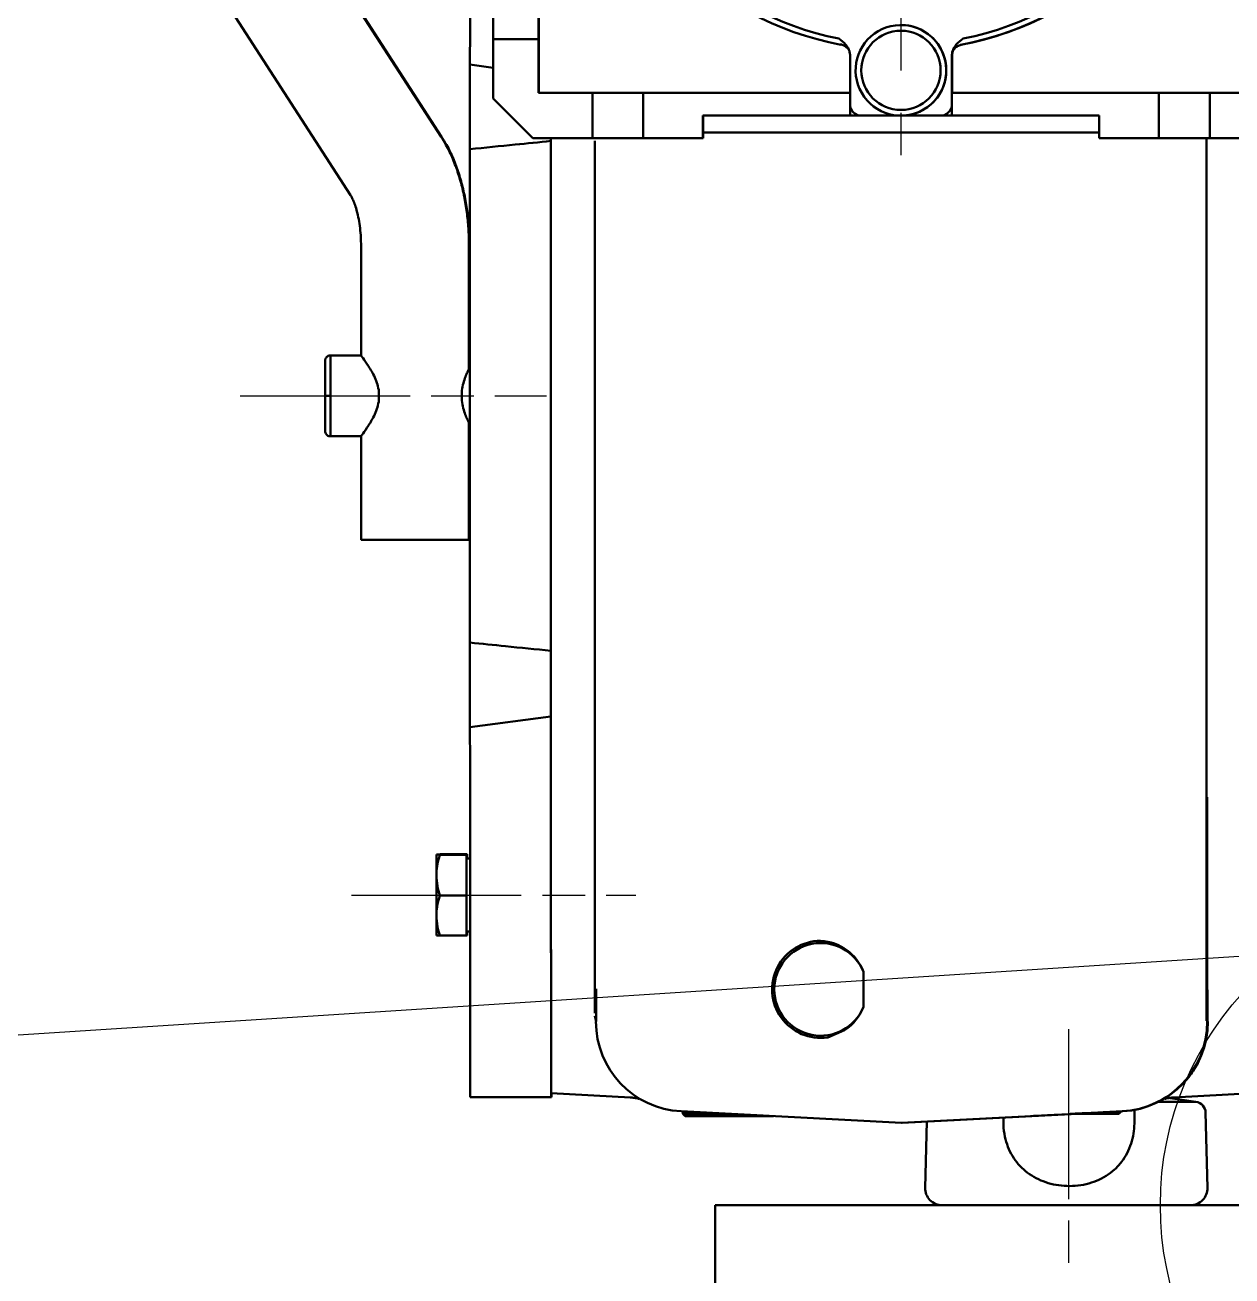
# Model space of a CAD drawing. Header units: millimetres. Extents: x 32504 to 36677, y 41990 to 42879.
# Drawn here: x 33106.45 to 33149.07, y 42715.13 to 42759.3 of the extents above; entities that cross this region are included whole.
import ezdxf

# ---------------------------------------------------------------- set-up
doc = ezdxf.new("R2010")
doc.units = ezdxf.units.MM
doc.linetypes.add('AM_ISO08W050', pattern=[18, 12, -1.5, 3, -1.5])
doc.linetypes.add('AM_ISO08W050x2', pattern=[9, 6, -0.75, 1.5, -0.75])
for name, color, linetype, lineweight in [('Duong_tam', 4, 'AM_ISO08W050', 25), ('Net_dam', 7, 'Continuous', 50), ('Net_manh', 3, 'Continuous', 25)]:
    doc.layers.add(name, color=color, linetype=linetype, lineweight=lineweight)

msp = doc.modelspace()

# ---------------------------------------------------------------- linework, layer by layer
at = {"layer": 'Duong_tam'}
msp.add_line((33137.3826, 42769.6997), (33137.3826, 42754.6994), dxfattribs=at)
at = {"layer": 'Duong_tam', "linetype": 'AM_ISO08W050x2'}
for p, q in [((33114.0456, 42746.205), (33124.8708, 42746.2041)), ((33117.9763, 42728.5712), (33128.0241, 42728.5711)), ((33143.2969, 42723.8442), (33143.2969, 42709.6297))]:
    msp.add_line(p, q, dxfattribs=at)
at = {"layer": 'Net_dam'}
for p, q in [((33121.146, 42755.3555), (33112.819, 42768.2425)), ((33121.1634, 42755.357), (33112.8207, 42768.2439)), ((33124.59, 42756.8997), (33124.59, 42767.8997)), ((33109.6189, 42766.1747), (33117.9459, 42753.2878)), ((33122.9849, 42756.6997), (33122.9849, 42758.7997)), ((33124.5849, 42758.7997), (33122.9849, 42758.7997)), ((33124.5849, 42758.7997), (33124.5849, 42756.8997)), ((33124.5858, 42758.7997), (33124.5849, 42758.7997)), ((33122.9849, 42757.7918), (33122.1642, 42757.9006)), ((33135.5839, 42758.2434), (33135.5839, 42756.4997)), ((33139.1839, 42756.4997), (33139.1839, 42758.2434)), ((33139.19, 42758.2749), (33139.19, 42756.8997)), ((33124.3849, 42755.2997), (33122.9849, 42756.6997)), ((33124.5849, 42756.8997), (33126.4849, 42756.8997)), ((33126.4849, 42755.2997), (33126.4849, 42756.8997)), ((33126.4849, 42756.8997), (33126.4858, 42756.8997)), ((33126.4858, 42755.2997), (33126.4858, 42756.8997)), ((33126.4858, 42756.8997), (33128.2849, 42756.8997)), ((33128.2849, 42756.8997), (33128.2849, 42755.2997)), ((33128.2849, 42756.8997), (33135.5839, 42756.8997)), ((33139.1849, 42756.0997), (33139.1849, 42756.8997)), ((33139.1849, 42756.8997), (33146.4849, 42756.8997)), ((33146.4849, 42755.2997), (33146.4849, 42756.8997)), ((33146.4849, 42756.8997), (33146.4858, 42756.8997)), ((33146.4858, 42755.2997), (33146.4858, 42756.8997)), ((33146.4858, 42756.8997), (33148.2849, 42756.8997)), ((33148.2849, 42756.8997), (33148.2849, 42755.2997)), ((33148.2849, 42756.8997), (33150.1849, 42756.8997)), ((33135.5844, 42756.4794), (33135.5844, 42756.0997)), ((33139.1844, 42756.4997), (33139.1839, 42756.4997)), ((33139.1844, 42756.0997), (33139.1844, 42756.4997)), ((33130.3849, 42756.0997), (33130.3849, 42755.2997)), ((33135.5844, 42756.0997), (33130.3849, 42756.0997)), ((33130.3955, 42756.0997), (33130.3955, 42755.2997)), ((33135.5844, 42756.0997), (33135.9839, 42756.0997)), ((33135.9839, 42756.0997), (33137.383, 42756.0997)), ((33137.383, 42756.0997), (33137.3839, 42756.0997)), ((33137.3839, 42756.0997), (33138.7839, 42756.0997)), ((33138.7839, 42756.0997), (33138.7844, 42756.0997)), ((33138.7844, 42756.0997), (33139.1844, 42756.0997)), ((33139.1844, 42756.0997), (33139.1849, 42756.0997)), ((33144.3849, 42756.0997), (33139.1849, 42756.0997)), ((33144.3849, 42755.2997), (33144.3849, 42756.0997)), ((33126.4849, 42755.2997), (33124.3849, 42755.2997)), ((33125.0215, 42755.2047), (33125.0215, 42755.2997)), ((33126.4858, 42755.2997), (33126.4849, 42755.2997)), ((33128.2849, 42755.2997), (33126.4858, 42755.2997)), ((33130.3849, 42755.2997), (33128.2849, 42755.2997)), ((33130.3955, 42755.2997), (33130.3849, 42755.2997)), ((33130.3955, 42755.4997), (33144.3849, 42755.4997)), ((33146.4849, 42755.2997), (33144.3849, 42755.2997)), ((33146.4858, 42755.2997), (33146.4849, 42755.2997)), ((33148.2849, 42755.2997), (33146.4858, 42755.2997)), ((33148.1769, 42724.1344), (33148.1769, 42755.32)), ((33150.3849, 42755.2997), (33148.2849, 42755.2997)), ((33122.164, 42737.4936), (33122.164, 42754.9159)), ((33125.0215, 42755.2047), (33125.0215, 42737.2047)), ((33126.5686, 42724.4134), (33126.5686, 42755.2106)), ((33118.3163, 42751.5161), (33118.3163, 42747.6321)), ((33122.1263, 42747.148), (33122.1263, 42751.5161)), ((33122.1459, 42747.1572), (33122.1459, 42751.5162)), ((33118.3164, 42747.6322), (33117.2393, 42747.6322)), ((33122.164, 42747.1572), (33122.1217, 42747.1572)), ((33117.2386, 42746.2047), (33117.0456, 42746.2047)), ((33118.9505, 42746.3538), (33118.9505, 42746.06)), ((33122.1263, 42741.1247), (33122.1263, 42745.2523)), ((33122.164, 42745.2522), (33122.1263, 42745.2522)), ((33122.1459, 42741.1248), (33122.1459, 42745.2522)), ((33118.3163, 42744.7772), (33117.2393, 42744.7772)), ((33118.3163, 42744.7769), (33118.3163, 42741.1247)), ((33122.1642, 42734.5089), (33125.0216, 42734.8874)), ((33148.2005, 42724.1142), (33148.2005, 42732.0339)), ((33122.0402, 42730.0051), (33121.1042, 42730.0051)), ((33122.041, 42730.0192), (33121.105, 42730.0192)), ((33122.0402, 42730.0051), (33122.0398, 42728.5693)), ((33122.041, 42730.0192), (33122.0402, 42730.0051)), ((33122.1657, 42729.8693), (33122.0406, 42729.8693)), ((33122.0411, 42729.8693), (33122.041, 42730.0192)), ((33122.0592, 42730.0192), (33122.041, 42730.0192)), ((33122.0584, 42730.0051), (33122.0411, 42730.0051)), ((33122.0584, 42730.0051), (33122.0583, 42729.8693)), ((33122.0592, 42730.0192), (33122.0584, 42730.0051)), ((33122.0593, 42729.8693), (33122.0592, 42730.0192)), ((33122.0398, 42728.5693), (33121.1038, 42728.5693)), ((33122.0398, 42728.5693), (33122.0402, 42727.1477)), ((33122.0402, 42727.1477), (33121.1042, 42727.1477)), ((33122.0402, 42727.1477), (33122.0411, 42727.1619)), ((33122.0584, 42727.1477), (33122.0402, 42727.1477)), ((33122.0406, 42727.2976), (33122.1668, 42727.2976)), ((33122.0411, 42727.1619), (33122.0411, 42727.2976)), ((33122.0583, 42727.2976), (33122.0584, 42727.1477)), ((33122.0584, 42727.1477), (33122.0592, 42727.1619)), ((33122.0592, 42727.1619), (33122.0593, 42727.2976)), ((33136.0606, 42725.8665), (33136.0606, 42724.6329)), ((33126.6147, 42724.1142), (33126.5686, 42724.3191)), ((33148.2047, 42724.1142), (33148.2005, 42724.1142)), ((33148.2229, 42724.1142), (33148.2187, 42724.1142)), ((33135.3939, 42723.8115), (33134.7957, 42723.5549)), ((33125.0296, 42721.4397), (33125.0389, 42721.4397)), ((33125.0342, 42721.5807), (33127.8291, 42721.4342)), ((33146.4833, 42721.2822), (33147.8006, 42721.2822)), ((33147.0042, 42721.4342), (33149.7992, 42721.5807)), ((33129.6194, 42720.9435), (33137.4053, 42720.5355)), ((33129.6817, 42720.9403), (33129.6816, 42720.931)), ((33129.6816, 42720.931), (33129.6829, 42720.9296)), ((33129.8587, 42720.931), (33129.6816, 42720.931)), ((33129.6829, 42720.9296), (33129.6816, 42720.8516)), ((33129.6816, 42720.8516), (33129.7596, 42720.7723)), ((33131.3938, 42720.8516), (33129.6816, 42720.8516)), ((33129.6829, 42720.9296), (33129.8851, 42720.9296)), ((33137.4053, 42720.5355), (33143.3531, 42720.8472)), ((33143.3769, 42720.8473), (33137.4281, 42720.5355)), ((33143.3583, 42720.8516), (33145.0739, 42720.8516)), ((33144.3405, 42720.8989), (33145.1917, 42720.9435)), ((33145.1519, 42720.931), (33144.9527, 42720.931)), ((33145.0739, 42720.8516), (33145.1519, 42720.931)), ((33145.2141, 42720.9435), (33145.1517, 42720.9403)), ((33145.1519, 42720.931), (33145.1517, 42720.9414)), ((33145.1917, 42720.9435), (33145.2141, 42720.9435)), ((33148.2064, 42718.2447), (33148.1401, 42720.8967)), ((33129.7596, 42720.7723), (33132.8873, 42720.7723)), ((33137.4281, 42720.5355), (33137.4053, 42720.5355)), ((33138.2955, 42720.5809), (33138.2371, 42718.2447)), ((33130.8218, 42712.6297), (33130.8218, 42717.6297)), ((33130.8218, 42717.6297), (33131.8218, 42717.6297)), ((33130.8218, 42717.6297), (33156.3118, 42717.6297)), ((33130.8218, 42717.6297), (33131.8218, 42717.6297)), ((33131.8218, 42717.6297), (33156.3118, 42717.6297)), ((33131.8218, 42717.6297), (33156.451, 42717.6297))]:
    msp.add_line(p, q, dxfattribs=at)
for points in [[(33122.1642, 42757.9006), (33122.1645, 42759.1458), (33122.1649, 42760.3563), (33122.1653, 42761.5287), (33122.1657, 42762.6599), (33122.1662, 42763.7468), (33122.1666, 42764.7865), (33122.1672, 42765.7762), (33122.1677, 42766.7133), (33122.1683, 42767.5952), (33122.1688, 42768.4196), (33122.1694, 42769.1842), (33122.1701, 42769.887), (33122.1707, 42770.5262)], [(33122.9858, 42758.7997), (33122.9859, 42758.8362), (33122.9861, 42758.9426), (33122.9862, 42759.1103), (33122.9862, 42759.3258), (33122.9863, 42759.5716), (33122.9863, 42759.8278), (33122.9862, 42760.0736), (33122.9862, 42760.2891), (33122.9861, 42760.4568), (33122.9859, 42760.5633), (33122.9858, 42760.5997)], [(33124.5858, 42760.5997), (33124.5859, 42760.5633), (33124.5861, 42760.4568), (33124.5862, 42760.2891), (33124.5862, 42760.0736), (33124.5863, 42759.8278), (33124.5863, 42759.5716), (33124.5862, 42759.3258), (33124.5862, 42759.1103), (33124.5861, 42758.9426), (33124.5859, 42758.8362), (33124.5858, 42758.7997)], [(33125.0224, 42755.2997), (33125.0222, 42754.1723), (33125.022, 42752.8814), (33125.0218, 42751.5704), (33125.0217, 42750.2432), (33125.0216, 42748.9038), (33125.0216, 42747.5563), (33125.0215, 42746.2047), (33125.0216, 42744.8531), (33125.0216, 42743.5056), (33125.0217, 42742.1662), (33125.0218, 42740.839), (33125.022, 42739.528), (33125.0222, 42738.2371), (33125.0225, 42736.9703), (33125.0227, 42735.7312), (33125.0231, 42734.5238), (33125.0234, 42733.3516), (33125.0238, 42732.2181), (33125.0242, 42731.1268)], [(33122.1459, 42751.5162), (33122.1353, 42751.5158), (33122.1263, 42751.5157)], [(33117.046, 42747.3089), (33117.0459, 42747.2206), (33117.0458, 42747.0233), (33117.0457, 42746.7784), (33117.0457, 42746.5001), (33117.0456, 42746.2047)], [(33117.2386, 42746.2047), (33117.2386, 42746.5224), (33117.2387, 42746.8241), (33117.2387, 42747.0947), (33117.2389, 42747.3208), (33117.239, 42747.4908), (33117.2392, 42747.5964), (33117.2393, 42747.6322)], [(33117.0456, 42746.2047), (33117.0457, 42745.9093), (33117.0457, 42745.631), (33117.0458, 42745.3861), (33117.0459, 42745.1888), (33117.046, 42745.0505), (33117.0461, 42745.0467)], [(33117.2393, 42744.7772), (33117.2392, 42744.8047), (33117.239, 42744.8859), (33117.2389, 42745.0178), (33117.2388, 42745.1953), (33117.2387, 42745.4117), (33117.2386, 42745.6584), (33117.2386, 42745.9262), (33117.2386, 42746.2047)], [(33118.9505, 42746.3538), (33118.9505, 42746.3171), (33118.9505, 42746.2804), (33118.9505, 42746.2437), (33118.9505, 42746.2069), (33118.9505, 42746.1701), (33118.9505, 42746.1334), (33118.9505, 42746.0966), (33118.9505, 42746.06)], [(33121.1305, 42741.1273), (33120.7864, 42741.1275), (33120.4206, 42741.1276), (33120.0472, 42741.1276), (33119.6804, 42741.1275), (33119.3345, 42741.1273), (33119.0226, 42741.127), (33118.7568, 42741.1266), (33118.5472, 42741.1261), (33118.402, 42741.1256), (33118.3267, 42741.125), (33118.3242, 42741.1245), (33118.3947, 42741.1239), (33118.5353, 42741.1234), (33118.7407, 42741.1229), (33119.003, 42741.1225), (33119.3121, 42741.1222), (33119.6561, 42741.122), (33120.0219, 42741.1218), (33120.3954, 42741.1218), (33120.7621, 42741.1219), (33121.1081, 42741.1222), (33121.42, 42741.1225), (33121.6858, 42741.1229), (33121.8953, 42741.1233), (33122.0405, 42741.1239), (33122.1158, 42741.1244), (33122.1183, 42741.125), (33122.0479, 42741.1255), (33121.9073, 42741.1261), (33121.7019, 42741.1265), (33121.4396, 42741.127), (33121.1305, 42741.1273)], [(33122.1707, 42721.8833), (33122.1701, 42722.5224), (33122.1694, 42723.2252), (33122.1688, 42723.9898), (33122.1683, 42724.8142), (33122.1677, 42725.6961), (33122.1672, 42726.6332), (33122.1666, 42727.623), (33122.1662, 42728.6627), (33122.1657, 42729.7496), (33122.1653, 42730.8808), (33122.1649, 42732.0531), (33122.1645, 42733.2636), (33122.1642, 42734.5089)], [(33125.0216, 42734.8874), (33125.0219, 42733.8488), (33125.0221, 42732.8329), (33125.0225, 42731.8415), (33125.0228, 42730.8764), (33125.0231, 42729.9395), (33125.0235, 42729.0323), (33125.0239, 42728.1567), (33125.0243, 42727.3142)], [(33148.2005, 42732.0339), (33148.2006, 42731.8196), (33148.2007, 42731.6067), (33148.2008, 42731.3953), (33148.2008, 42731.1853), (33148.2009, 42730.9768), (33148.201, 42730.7698), (33148.2011, 42730.5643), (33148.2012, 42730.3603)], [(33148.2012, 42730.3603), (33148.201, 42729.9138), (33148.201, 42729.438), (33148.2009, 42728.9433), (33148.2009, 42728.4407), (33148.2009, 42727.9412), (33148.201, 42727.4559), (33148.2011, 42726.9955), (33148.2012, 42726.57), (33148.2014, 42726.189), (33148.2016, 42725.8608), (33148.2018, 42725.5927), (33148.2021, 42725.3905), (33148.2023, 42725.2587), (33148.2026, 42725.2002), (33148.2026, 42725.1977)], [(33122.0406, 42729.8693), (33122.0405, 42729.8586), (33122.0404, 42729.7818), (33122.0402, 42729.6354), (33122.0401, 42729.4279), (33122.04, 42729.1712), (33122.04, 42728.8805), (33122.04, 42728.5724), (33122.04, 42728.265), (33122.04, 42727.9761), (33122.0401, 42727.7225), (33122.0403, 42727.519), (33122.0404, 42727.3773), (33122.0406, 42727.3057), (33122.0406, 42727.2976)], [(33125.0242, 42729.682), (33125.0242, 42729.4026), (33125.0241, 42729.1045), (33125.0241, 42728.7945), (33125.0241, 42728.4796), (33125.0241, 42728.1672), (33125.0241, 42727.8642), (33125.0242, 42727.5777), (33125.0243, 42727.3142)], [(33120.9764, 42727.8585), (33120.9763, 42728.0254), (33120.9763, 42728.2018), (33120.9763, 42728.3848), (33120.9763, 42728.5712), (33120.9763, 42728.7578), (33120.9763, 42728.9414), (33120.9763, 42729.1189), (33120.9764, 42729.2872)], [(33125.0243, 42727.3142), (33125.0243, 42727.261), (33125.0243, 42727.2092), (33125.0244, 42727.1589), (33125.0244, 42727.1101), (33125.0244, 42727.0629), (33125.0244, 42727.0173), (33125.0245, 42726.9733), (33125.0245, 42726.9311)], [(33125.0245, 42726.9311), (33125.0249, 42726.14), (33125.0254, 42725.3856), (33125.0258, 42724.6695), (33125.0263, 42723.9928), (33125.0268, 42723.3569), (33125.0273, 42722.7629), (33125.0279, 42722.2119), (33125.0284, 42721.7048)], [(33125.0266, 42726.4997), (33125.027, 42725.9385), (33125.0276, 42725.2014), (33125.0282, 42724.5275), (33125.0288, 42723.9191), (33125.0295, 42723.3778), (33125.0301, 42722.9053), (33125.0308, 42722.5031), (33125.0315, 42722.1724), (33125.0321, 42721.9141), (33125.0328, 42721.729), (33125.0335, 42721.6178), (33125.0342, 42721.5807)], [(33126.6147, 42724.1142), (33126.6146, 42724.2988), (33126.6144, 42724.4874), (33126.6143, 42724.68), (33126.6141, 42724.8765), (33126.614, 42725.0769), (33126.6139, 42725.2732)], [(33148.2026, 42725.1977), (33148.2028, 42725.2164), (33148.2029, 42725.2387)], [(33148.2039, 42725.21), (33148.204, 42725.0769), (33148.2041, 42724.8765), (33148.2043, 42724.68), (33148.2044, 42724.4874), (33148.2046, 42724.2988), (33148.2047, 42724.1142)], [(33147.8006, 42721.2822), (33147.2319, 42721.3635), (33146.7929, 42721.4188)]]:
    msp.add_lwpolyline(points, dxfattribs=at)
msp.add_circle((33137.3829, 42757.6997), 1.4, dxfattribs=at)
for centre, radius, start, end in [((33137.39, 42769.6997), 11.3, 280.66732, 349.48525), ((33137.384, 42769.6997), 11.3, 190.83808, 259.16191), ((33137.3839, 42769.6997), 11.1, 191.43161, 258.56838), ((33137.384, 42769.6997), 11.3, 280.83809, 349.16192), ((33137.3839, 42769.6997), 11.1, 281.43162, 348.56839), ((33137.383, 42757.6997), 1.6, 210, 120), ((33137.3839, 42757.6997), 1.6, 270.00001, 89.99999), ((33137.383, 42757.6997), 1.6, 120.00001, 210), ((33135.9839, 42756.4997), 0.4, 180, 270), ((33138.7839, 42756.4997), 0.4, 270, 0), ((33138.7844, 42756.4997), 0.4, 270, 0), ((33121.9989, 42749.9607), 8.8372, 269.85957, 270.95354), ((33396.7137, 42729.4084), 275.7374, 179.87454, 180.025182), ((33368.7955, 42727.7323), 247.8191, 179.970816, 180.133518), ((33206.0046, 42726.8383), 80.9802, 179.934336, 180.239453), ((33134.5463, 42725.2497), 1.7131, 90.00001, 278.37099), ((33134.5462, 42725.2497), 1.6351, 22.16098, 337.83902), ((33129.7855, 42724.1142), 3.175, 180, 267), ((33145.0255, 42724.1142), 3.175, 273, 0), ((33145.0479, 42724.1142), 3.175, 273, 0), ((33147.7402, 42720.8867), 0.4, 1.4321, 81.31851), ((33138.8369, 42718.2297), 0.6, 178.5679, 270), ((33147.6066, 42718.2297), 0.6, 270, 1.4321)]:
    msp.add_arc(centre, radius, start, end, dxfattribs=at)
for centre, major_axis, ratio, start_param, end_param in [((33139.184, 42758.5093), (0, 0.3009), 0.0007102, 2.6548579, 3.141599), ((33134.4578, 42725.2497), (1.7176, 0), 0.9987, 0.3677961, 1.5192726), ((33134.4578, 42725.2497), (1.7176, 0), 0.9987, 5.2887636, 5.9153892), ((33143.4363, 42720.8515), (1.473, 0.0772), 0.0000269, 1.6273642, 4.7145406), ((33143.5232, 42720.8561), (1.6395, 0.0859), 0.0000269, 0.5116882, 1.0488868), ((33143.4372, 42720.8515), (1.7145, 0.0899), 0.0000269, 6.2831844, 6.7697909)]:
    msp.add_ellipse(centre, major_axis=major_axis, ratio=ratio, start_param=start_param, end_param=end_param, dxfattribs=at)
for points, knots in [([(33135.5839, 42758.2434), (33135.5814, 42758.2796), (33135.5763, 42758.352), (33135.529, 42758.4799), (33135.4089, 42758.6521), (33135.2711, 42758.7548), (33135.1839, 42758.8199)], [0, 0, 0, 0, 0.1487426, 0.2975133, 0.5551228, 1, 1, 1, 1]), ([(33139.5839, 42758.8199), (33139.4967, 42758.7548), (33139.3589, 42758.6521), (33139.2388, 42758.4799), (33139.1915, 42758.352), (33139.1864, 42758.2796), (33139.1839, 42758.2434)], [0, 0, 0, 0, 0.4448773, 0.7024868, 0.8512575, 1, 1, 1, 1]), ([(33135.2536, 42758.6183), (33135.2923, 42758.6062), (33135.3632, 42758.5841), (33135.437, 42758.5323), (33135.4808, 42758.4926), (33135.5061, 42758.4663), (33135.5259, 42758.4452), (33135.5387, 42758.4325), (33135.5435, 42758.4312), (33135.5451, 42758.4307)], [0, 0, 0, 0, 0.2987882, 0.5471551, 0.6551986, 0.7552657, 0.8517399, 0.9516217, 1, 1, 1, 1]), ([(33135.2536, 42758.618), (33135.2537, 42758.6178), (33135.2559, 42758.6111), (33135.2582, 42758.6041), (33135.2589, 42758.6022), (33135.2592, 42758.6013)], [0, 0, 0, 0, 0.0136935, 0.5143999, 1, 1, 1, 1]), ([(33122.1642, 42757.9006), (33122.1641, 42757.4112), (33122.164, 42756.4327), (33122.164, 42755.4214), (33122.164, 42754.9159)], [0, 0, 0, 0, 0.500077, 1, 1, 1, 1]), ([(33122.1263, 42751.5161), (33122.1252, 42751.6197), (33122.1222, 42751.9148), (33122.0893, 42752.4004), (33122.0162, 42752.9658), (33121.9052, 42753.5201), (33121.7553, 42754.0601), (33121.562, 42754.5813), (33121.3566, 42755.0133), (33121.2039, 42755.2613), (33121.146, 42755.3555)], [0, 0, 0, 0, 0.0730594, 0.2081245, 0.343981, 0.4813304, 0.6209944, 0.7637973, 0.9102725, 1, 1, 1, 1]), ([(33122.1459, 42751.5162), (33122.1449, 42751.6198), (33122.1419, 42751.915), (33122.1089, 42752.4007), (33122.0356, 42752.9663), (33121.9244, 42753.5207), (33121.7742, 42754.0607), (33121.5806, 42754.5819), (33121.3747, 42755.0143), (33121.2217, 42755.2625), (33121.1634, 42755.357)], [0, 0, 0, 0, 0.07305919, 0.2081002, 0.34393193, 0.48125338, 0.6208824, 0.76363684, 0.91004077, 1, 1, 1, 1]), ([(33122.164, 42754.9159), (33122.6973, 42754.9702), (33123.6497, 42755.0673), (33124.6023, 42755.1627), (33125.0215, 42755.2047)], [0, 0, 0, 0, 0.5600004, 1, 1, 1, 1]), ([(33117.9459, 42753.2878), (33117.9551, 42753.273), (33117.9792, 42753.2341), (33118.0351, 42753.1237), (33118.105, 42752.9472), (33118.1749, 42752.7181), (33118.237, 42752.4424), (33118.2845, 42752.1286), (33118.3119, 42751.8144), (33118.3149, 42751.6071), (33118.3163, 42751.5161)], [0, 0, 0, 0, 0.0754568, 0.1974691, 0.3237399, 0.4561691, 0.5945312, 0.7379036, 0.8849965, 1, 1, 1, 1]), ([(33117.2389, 42747.6296), (33117.2222, 42747.6294), (33117.1851, 42747.6288), (33117.1355, 42747.6047), (33117.0963, 42747.5716), (33117.0713, 42747.5369), (33117.0569, 42747.5049), (33117.0499, 42747.4786), (33117.0473, 42747.4606), (33117.0466, 42747.4511), (33117.0464, 42747.4474), (33117.0463, 42747.4448), (33117.0463, 42747.4423), (33117.0462, 42747.4387), (33117.0462, 42747.4289), (33117.0461, 42747.3958), (33117.046, 42747.3285), (33117.046, 42747.3019)], [0, 0, 0, 0, 0.0578792, 0.1290699, 0.1874256, 0.2367761, 0.2776998, 0.3098435, 0.3321544, 0.3407878, 0.3465556, 0.3528138, 0.3630852, 0.3869666, 0.4860909, 0.7973909, 1, 1, 1, 1]), ([(33118.3163, 42747.6321), (33118.3201, 42747.6272), (33118.3276, 42747.6174), (33118.4058, 42747.5119), (33118.5736, 42747.2763), (33118.7726, 42746.9368), (33118.9041, 42746.618), (33118.9355, 42746.4393), (33118.9505, 42746.3538)], [0, 0, 0, 0, 0.1224862, 0.248814, 0.5007764, 0.7502377, 0.8805, 1, 1, 1, 1]), ([(33122.1263, 42745.2522), (33122.1221, 42745.2605), (33122.1137, 42745.2773), (33122.053, 42745.405), (33121.9777, 42745.5916), (33121.9062, 42745.8309), (33121.8652, 42746.1084), (33121.8739, 42746.3976), (33121.9274, 42746.6637), (33122.0032, 42746.8878), (33122.0745, 42747.0529), (33122.1216, 42747.1481), (33122.1217, 42747.148), (33122.1218, 42747.148)], [0, 0, 0, 0, 0.0929516, 0.1881453, 0.2805214, 0.3752675, 0.4694271, 0.5611792, 0.6560927, 0.7496345, 0.8431123, 0.9381261, 1, 1, 1, 1]), ([(33118.9505, 42746.06), (33118.9355, 42745.9744), (33118.9041, 42745.7953), (33118.7724, 42745.4759), (33118.5731, 42745.1354), (33118.4053, 42744.8987), (33118.3273, 42744.7924), (33118.3199, 42744.7823), (33118.3163, 42744.7772)], [0, 0, 0, 0, 0.1194364, 0.2496652, 0.4990105, 0.7508853, 0.8771185, 1, 1, 1, 1]), ([(33117.0461, 42745.0502), (33117.0461, 42745.0445), (33117.0461, 42744.9983), (33117.0462, 42744.9805), (33117.0463, 42744.97), (33117.0463, 42744.967), (33117.0464, 42744.9634), (33117.0466, 42744.9593), (33117.0472, 42744.9498), (33117.0512, 42744.9205), (33117.0688, 42744.8715), (33117.1141, 42744.8177), (33117.1755, 42744.7825), (33117.2196, 42744.78), (33117.2395, 42744.7789)], [0, 0, 0, 0, 0.0544448, 0.4427757, 0.5408584, 0.5739864, 0.5857073, 0.5940427, 0.6037239, 0.6305175, 0.7155764, 0.8180714, 0.9176105, 1, 1, 1, 1]), ([(33122.164, 42737.4936), (33122.164, 42736.988), (33122.164, 42735.9768), (33122.1641, 42734.9982), (33122.1642, 42734.5089)], [0, 0, 0, 0, 0.499923, 1, 1, 1, 1]), ([(33125.0215, 42737.2047), (33124.488, 42737.2582), (33123.5354, 42737.3537), (33122.583, 42737.4508), (33122.164, 42737.4936)], [0, 0, 0, 0, 0.5599993, 1, 1, 1, 1]), ([(33125.0216, 42734.8875), (33125.0216, 42735.2698), (33125.0215, 42736.0346), (33125.0215, 42736.8146), (33125.0215, 42737.2047)], [0, 0, 0, 0, 0.4998341, 1, 1, 1, 1]), ([(33125.0242, 42731.1268), (33125.0242, 42731.0181), (33125.0243, 42730.8011), (33125.0243, 42730.4166), (33125.0243, 42730.0272), (33125.0243, 42729.797), (33125.0242, 42729.682)], [0, 0, 0, 0, 0.25053041, 0.50047809, 0.75032939, 1, 1, 1, 1]), ([(33121.1042, 42730.0051), (33121.0629, 42729.8679), (33120.9921, 42729.6321), (33120.981, 42729.3889), (33120.9764, 42729.2872)], [0, 0, 0, 0, 0.5819524, 1, 1, 1, 1]), ([(33121.105, 42730.0192), (33121.0637, 42730.0179), (33120.9928, 42730.0156), (33120.9817, 42730.0132), (33120.977, 42730.0122)], [0, 0, 0, 0, 0.5819524, 1, 1, 1, 1]), ([(33120.977, 42730.0122), (33120.9844, 42730.0109), (33120.9984, 42730.0085), (33121.0706, 42730.0062), (33121.1042, 42730.0051)], [0, 0, 0, 0, 0.5352511, 1, 1, 1, 1]), ([(33120.9764, 42729.2872), (33120.9839, 42729.157), (33120.9978, 42728.9137), (33121.0702, 42728.6786), (33121.1038, 42728.5693)], [0, 0, 0, 0, 0.5352511, 1, 1, 1, 1]), ([(33121.1038, 42728.5693), (33121.0626, 42728.4334), (33120.9919, 42728.2), (33120.9809, 42727.9592), (33120.9764, 42727.8585)], [0, 0, 0, 0, 0.5819524, 1, 1, 1, 1]), ([(33120.9764, 42727.8585), (33120.9839, 42727.7296), (33120.9981, 42727.4887), (33121.0705, 42727.2559), (33121.1042, 42727.1477)], [0, 0, 0, 0, 0.5352511, 1, 1, 1, 1]), ([(33121.1042, 42727.1477), (33121.0631, 42727.149), (33120.9924, 42727.1514), (33120.9816, 42727.1538), (33120.977, 42727.1548)], [0, 0, 0, 0, 0.5819524, 1, 1, 1, 1]), ([(33148.2047, 42724.1142), (33148.1968, 42723.9463), (33148.1804, 42723.5969), (33148.0608, 42723.1298), (33147.8883, 42722.7041), (33147.673, 42722.3358), (33147.4089, 42721.9925), (33147.11, 42721.6998), (33146.8028, 42721.4698), (33146.5622, 42721.3278), (33146.469, 42721.2809), (33146.5391, 42721.3158), (33146.7016, 42721.4067), (33146.9219, 42721.5524), (33147.1751, 42721.7557), (33147.4564, 42722.0391), (33147.7406, 42722.4151), (33147.9931, 42722.9023), (33148.1775, 42723.4598), (33148.2054, 42723.9023), (33148.2187, 42724.1142)], [0, 0, 0, 0, 0.0458996, 0.0955434, 0.1464033, 0.1959159, 0.2458202, 0.3117387, 0.3720262, 0.4356978, 0.5000284, 0.5513235, 0.6019466, 0.6502063, 0.7008992, 0.7540964, 0.8162518, 0.8781995, 0.9416906, 1, 1, 1, 1]), ([(33122.1707, 42721.8833), (33122.171, 42721.7543), (33122.1715, 42721.4963), (33122.172, 42721.4586), (33122.1722, 42721.4397)], [0, 0, 0, 0, 0.500077, 1, 1, 1, 1]), ([(33125.0296, 42721.4397), (33125.0294, 42721.451), (33125.029, 42721.4735), (33125.0286, 42721.6278), (33125.0284, 42721.705)], [0, 0, 0, 0, 0.50016568, 1, 1, 1, 1]), ([(33122.1722, 42721.4397), (33122.7056, 42721.4397), (33123.6579, 42721.4397), (33124.6105, 42721.4397), (33125.0296, 42721.4397)], [0, 0, 0, 0, 0.5600004, 1, 1, 1, 1]), ([(33125.0397, 42721.5804), (33125.0396, 42721.5535), (33125.0393, 42721.4545), (33125.0391, 42721.4459), (33125.0389, 42721.4397)], [0, 0, 0, 0, 0.2712115, 1, 1, 1, 1]), ([(33127.8203, 42721.4347), (33127.8323, 42721.434), (33127.8565, 42721.4325), (33127.9045, 42721.4278), (33127.9599, 42721.4201), (33128.0123, 42721.4105), (33128.077, 42721.3967), (33128.1208, 42721.3857), (33128.1224, 42721.3888), (33128.1232, 42721.3905)], [0, 0, 0, 0, 0.0313442, 0.0633011, 0.1356629, 0.2280122, 0.3457951, 0.6668344, 1, 1, 1, 1]), ([(33146.7102, 42721.3904), (33146.711, 42721.3888), (33146.7125, 42721.3856), (33146.7563, 42721.3966), (33146.8211, 42721.4105), (33146.8735, 42721.4201), (33146.9289, 42721.4278), (33146.9769, 42721.4325), (33147.0011, 42721.4339), (33147.0131, 42721.4347)], [0, 0, 0, 0, 0.3330248, 0.6543183, 0.7721101, 0.8644053, 0.9366936, 0.9686367, 1, 1, 1, 1]), ([(33143.3531, 42720.8472), (33143.3689, 42720.848), (33143.3972, 42720.8495), (33143.4255, 42720.851), (33143.4379, 42720.8516)], [0, 0, 0, 0, 0.5618002, 1, 1, 1, 1]), ([(33143.3583, 42720.8516), (33143.5281, 42720.8609), (33143.8725, 42720.8796), (33144.1831, 42720.8924), (33144.3405, 42720.8989)], [0, 0, 0, 0, 0.493221, 1, 1, 1, 1]), ([(33145.6296, 42720.6819), (33145.6296, 42720.7366), (33145.6296, 42720.8387), (33145.6291, 42720.9658), (33145.6289, 42721.0248)], [0, 0, 0, 0, 0.5356459, 1, 1, 1, 1]), ([(33141.0021, 42720.7228), (33140.9996, 42720.6393), (33140.9929, 42720.4111), (33141.0596, 42719.9413), (33141.2816, 42719.3456), (33141.7574, 42718.7985), (33142.3986, 42718.4338), (33143.1496, 42718.275), (33143.9327, 42718.3349), (33144.5303, 42718.5786), (33144.9308, 42718.8789), (33145.2642, 42719.2378), (33145.5388, 42719.786), (33145.634, 42720.3296), (33145.6261, 42720.6256), (33145.6246, 42720.6818)], [0, 0, 0, 0, 0.032838, 0.0897943, 0.1864374, 0.2831627, 0.3793941, 0.479067, 0.5813953, 0.6836065, 0.7337334, 0.7854046, 0.8834743, 0.9778365, 1, 1, 1, 1])]:
    msp.add_open_spline(points, degree=3, knots=knots, dxfattribs=at)
msp.add_open_spline([(33139.184, 42758.2084), (33139.1886, 42758.2545), (33139.1979, 42758.3467), (33139.2702, 42758.4678), (33139.3756, 42758.5616), (33139.4644, 42758.5881), (33139.5088, 42758.6013)], degree=3, dxfattribs=at)
at = {"layer": 'Net_manh'}
msp.add_line((33024.0666, 42718.3573), (33152.5832, 42726.6316), dxfattribs=at)
at = {"layer": 'Net_manh', "color": 3, "linetype": 'Continuous', "lineweight": 25}
msp.add_circle((33157.6618, 42717.6297), 11.1184, dxfattribs=at)

doc.saveas('drawing.dxf')
